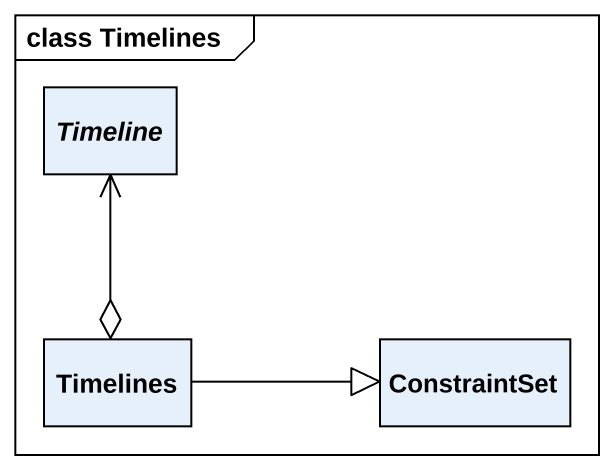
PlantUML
@startuml
mainframe class Timelines
hide circle
hide empty members
abstract class Timeline
class Timelines
class ConstraintSet
Timelines o-up-> Timeline
Timelines -right-|> ConstraintSet
@enduml
